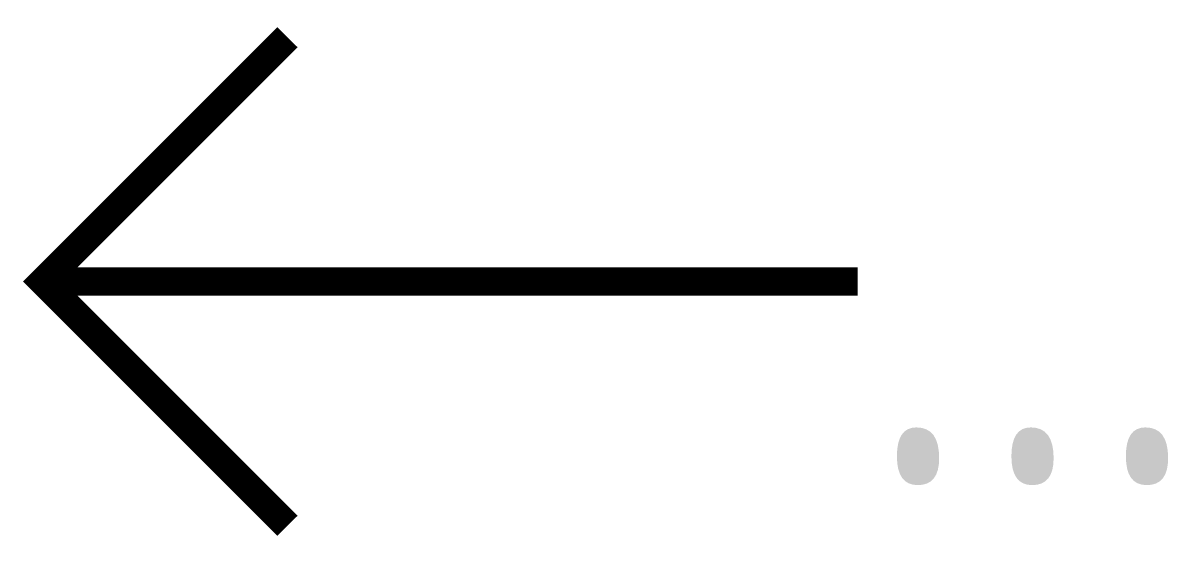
# Model space of a CAD drawing. Extents: x -10.2 to 3.8, y -3.2 to 3.2.
import ezdxf
from ezdxf.enums import TextEntityAlignment as Align

# ---------------------------------------------------------------- set-up
doc = ezdxf.new("R2010")
doc.units = 0
doc.header["$LTSCALE"] = 0.2
doc.styles.add('NLCS-ISO', font='NLCS-ISO.ttf')

msp = doc.modelspace()

# ---------------------------------------------------------------- linework, layer by layer
at = {"linetype": 'Continuous', "const_width": 0.35, "flags": 128}
for points in [[(-7, 3), (-10, 0), (-7, -3)], [(-10, 0), (0, 0)]]:
    msp.add_lwpolyline(points, dxfattribs=at)

# ---------------------------------------------------------------- texts
at = {"lineweight": 50, "style": 'NLCS-ISO'}
msp.add_attdef('...', text='...', height=5, dxfattribs=at).set_placement((0.037, 0), align=Align.MIDDLE_LEFT)

doc.saveas('drawing.dxf')
